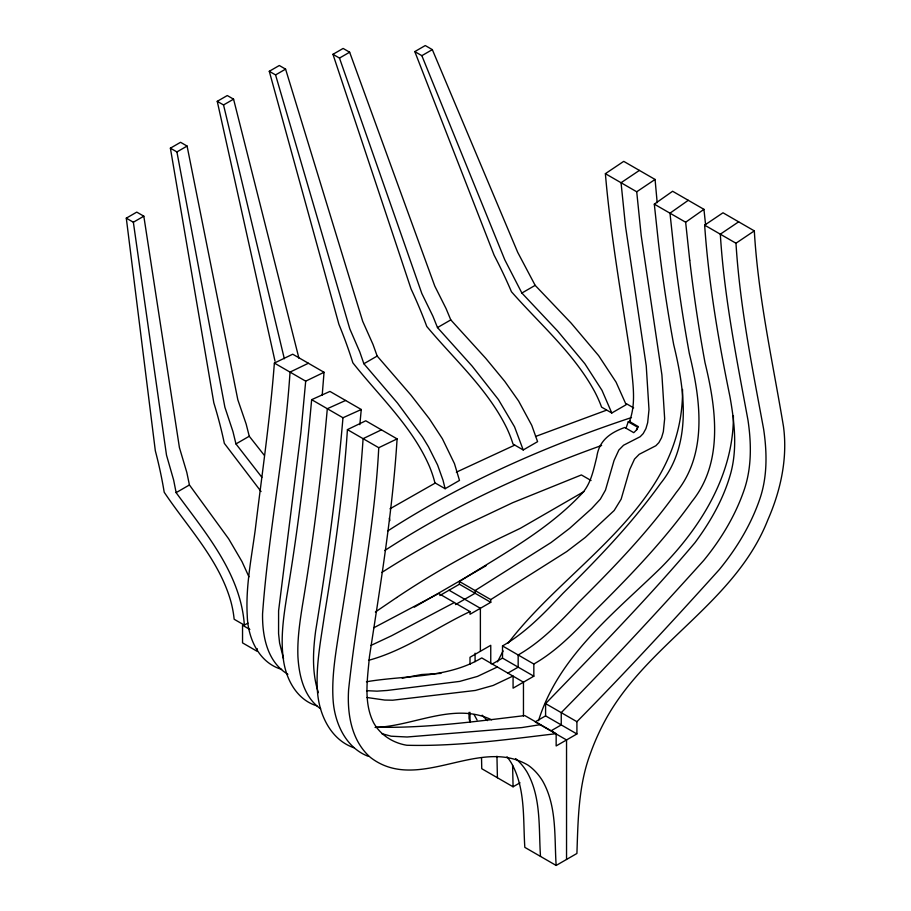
<?xml version="1.0" encoding="UTF-8"?>
<svg xmlns="http://www.w3.org/2000/svg" width="911" height="911" viewBox="0 0 911 911"><rect width="100%" height="100%" fill="white"/><g stroke="black" fill="none" stroke-linecap="round" stroke-linejoin="round"><path stroke-width="1.37" d="M481.532 757.804L481.748 768.702L513.075 786.797L519.999 782.8M733.389 415.655C733.799 474.221 700.958 527.264 660.965 567.678C614.401 613.057 558.625 655.988 538.526 720.669M682.533 389.43C683.705 504.466 569.5 562.429 508.122 643.177M469.085 712.368L469.028 718.301L469.996 722.195L469.996 712.322M507.028 756.802A142.947 82.537 -60 0 1 511.413 763.111C525.784 788.653 522.937 819.137 524.827 847.367L556.154 865.45L576.914 853.47C578.075 819.934 578.371 785.567 590.328 753.727A142.947 82.537 -60 0 1 604.915 720.908C646.389 643.735 735.018 603.241 767.825 519.919C780.647 490.733 787.764 458.392 783.483 426.496C772.642 361.473 758.123 296.872 754.319 230.882L722.992 212.787L704.647 225.142L735.974 243.226C739.857 305.948 752.247 367.589 763.646 429.229C767.13 452.744 767.506 477.318 759.467 499.991C750.596 525.419 736.373 548.752 719.36 569.523C672.853 621.108 625.686 672.25 576.914 721.694L576.914 733.97L556.154 745.95L556.154 733.674C506.755 739.55 456.582 746.564 406.807 745.255C393.153 743.034 380.354 735.006 373.612 722.765C363.341 702.392 367.543 678.581 369.422 656.831C380.468 584.441 392.539 512.062 397.094 438.886L365.766 420.791L347.421 429.616C343.299 491.86 334.565 553.694 324.43 615.198C320.763 640.649 315.582 666.305 317.518 692.144C319.26 714.964 330.898 739.834 353.855 747.737M397.094 438.886L378.748 447.711C374.66 529.063 357.226 608.89 348.606 689.695C347.068 713.723 351.373 740.837 370.458 757.44C418.195 794.187 478.856 735.872 528.152 765.229A142.947 82.537 -60 0 1 542.751 781.194C557.122 806.736 554.264 837.22 556.154 865.45M322.198 395.237L324.043 372.292L292.716 354.208L274.37 363.068C270.134 418.912 261.924 474.346 255.239 529.917C251.402 558.261 245.583 586.73 247.245 615.483C247.769 637.734 258.656 662.73 281.67 669.369M324.043 372.292L305.697 381.162L300.869 432.793L278.595 610.791L278.572 633.566L279.597 643.052L283.526 658.687M359.822 424.663L361.268 409.506L329.941 391.423L311.642 399.667C305.766 465.532 297.726 531.227 286.771 596.443C283.617 616.553 280.577 637.051 283.139 657.412C285.245 677.75 296.029 699.557 316.891 705.854M361.268 409.506L342.969 417.762C336.854 489.23 327.174 560.345 315.616 631.118C312.94 651.536 311.847 672.83 318.372 692.667M636.698 429.935L637.541 427.179L628.237 421.804L626.028 428.193M497.44 661.887L503.123 650.944M576.914 733.97L545.587 715.875L545.587 703.599C596.386 651.023 647.744 598.607 694.934 542.728C710.591 521.661 723.812 498.351 730.827 472.934C737.477 447.916 734.391 421.679 729.939 396.581C718.301 339.962 708.667 282.854 704.647 225.142M689.729 260.227A2154.196 1243.731 -60 0 0 705.034 362.76C716.103 408.151 723.721 462.241 691.939 501.494C663.31 541.533 629.102 576.868 594.245 611.486C575.957 630.913 557.225 650.659 533.835 664.028L533.835 676.19L502.508 658.106L502.508 645.933C525.898 632.564 544.63 612.83 562.918 593.391C597.775 558.785 631.983 523.449 660.612 483.399C692.394 444.158 684.776 390.067 673.696 344.665A2154.196 1243.731 -60 0 1 658.391 242.132L654.314 204.144L672.614 191.264L703.941 209.348L705.569 224.618M688.283 200.306L669.984 213.185L674.06 251.174A2154.196 1243.731 -60 0 0 689.365 353.707C700.445 399.109 708.063 453.2 676.269 492.441C647.641 532.491 613.433 567.826 578.587 602.433C560.288 621.871 541.555 641.606 518.165 654.975L518.165 667.148L507.791 673.138M689.729 260.216L685.641 222.227L703.941 209.348M396.638 597.559L375.366 612.01M605.382 173.682L636.721 191.777L641.185 235.437L661.91 374.911L664.654 418.65L663.333 431.734L661.568 437.69L658.881 442.621L655.852 445.752L639.226 454.293L634.523 459.076L629.729 469.507L621.143 499.16L614.173 510.513L585.306 537.399L566.756 551.554L490.756 599.597L490.756 602.308L459.429 584.224L459.429 581.503C501.471 554.788 546.372 531.102 581.002 494.525C590.886 484.504 593.425 470.11 596.773 457.003C599.017 440.628 609.983 432.827 624.764 427.475L633.726 432.657L634.671 431.825A10.727 6.195 -60 0 0 637.074 428.91L638.372 426.655L629.41 421.474C637.336 400.942 631.539 378.065 630.571 356.827C621.473 295.893 610.598 235.118 605.382 173.682L623.728 161.361L655.066 179.456L657.184 202.697M639.397 170.414L621.051 182.724L625.527 226.395L646.241 365.869L648.996 409.608L647.664 422.693L645.91 428.648L643.212 433.579L640.194 436.699L623.557 445.24L618.854 450.034L614.06 460.465L605.473 490.107L600.36 499.114L591.638 508.589L569.637 528.357L551.087 542.512L475.086 590.556L475.086 593.266L455.489 604.585M636.721 191.777L655.066 179.456M738.65 221.828L720.316 234.184C724.188 296.906 736.578 358.535 747.988 420.187C751.461 443.691 751.837 468.277 743.797 490.949C734.926 516.378 720.715 539.699 703.691 560.481C657.195 612.067 610.017 663.197 561.244 712.641L561.244 724.928L550.87 730.918L535.201 721.876L545.587 715.875M735.974 243.226L754.319 230.882M387.892 530.862C463.426 482.158 546.338 445.798 631.494 417.557M384.727 550.551C452.243 506.562 525.852 472.547 601.624 445.468M389.976 508.816L435.059 483.16M275.008 361.177L217.251 101.326L227.283 95.541L233.569 99.162L298.922 358.171M269.28 71.297L279.313 65.501L285.587 69.134L362.703 321.344L373.009 344.449L377.177 356.053L410.998 395.158L429.32 418.73L442.416 438.795L454.464 463.642L459.497 480.416L445.115 488.717L434.911 482.819A76.376 43.045 58.8 0 0 429.536 466.637C412.296 426.599 379.454 396.479 352.853 362.806A306.016 172.452 58.8 0 0 338.903 324.293L269.28 71.297L275.566 74.918L349.778 328.814L359.834 352.056L363.876 363.74L397.424 402.981L422.567 437.075L428.489 446.834L437.576 464.974L443.042 480.279L445.115 488.717M217.251 101.326L223.537 104.959L233.569 99.162M275.566 74.918L285.587 69.134M261.047 491.519L224.334 443.35A308.237 195.421 65.4 0 0 213.823 402.844L170.391 148.174L180.56 142.298L187.085 146.067L237.828 399.781L246.152 424.036L249.261 436.244L264.213 455.204M332.959 54.318L343.128 48.442L349.642 52.212L434.775 286.077L446.083 308.613L450.786 319.898L485.688 358.262L504.762 381.379L518.598 401.011L531.762 425.346L537.592 441.664L523.221 449.966L513.018 444.067A76.809 40.266 55.8 0 0 506.869 428.284C487.727 389.02 454.407 359.526 426.781 326.468A307.588 161.236 55.8 0 0 411.066 288.969L332.959 54.318L339.484 58.076L421.839 293.536L432.907 316.208L437.485 327.573L472.16 366.142L498.419 399.565L514.533 426.803L523.221 449.966M170.391 148.174L176.916 151.932L187.085 146.067M339.484 58.076L349.642 52.212M247.951 623.067L244.353 625.14L234.15 619.252A77.936 51.699 68.8 0 0 230.916 601.659C219.107 559.753 187.86 527.617 164.208 492.236A311.721 206.774 68.8 0 0 155.326 450.797L126.299 218.162L136.764 212.115L143.824 216.192L179.433 447.665L186.823 472.467L189.431 484.959L228.684 538.856L242.019 561.643L248.965 576.845M414.801 51.597L425.266 45.55L432.326 49.627L517.721 252.358L535.167 285.359L571.095 323.063L598.652 355.677L616.075 382.164L626.153 404.712L611.782 413.002L601.579 407.115A77.651 37.75 53.2 0 0 594.689 391.662C573.805 353.195 540.018 324.236 511.458 291.748A310.674 151.01 53.2 0 0 494.115 255.194L414.801 51.597L421.85 55.673L504.796 259.829L521.866 293.035L557.555 330.944L584.851 363.717L602 390.352L611.782 413.002M126.299 218.162L133.359 222.227L143.824 216.192M421.85 55.673L432.326 49.627M363.876 363.74L377.177 356.053M261.867 477.296L235.96 443.919L249.261 436.244M437.485 327.573L450.786 319.898M244.353 625.14C240.857 573.6 205.18 532.559 176.13 492.646L189.431 484.959M521.866 293.035L535.167 285.359M583.894 491.61L520.329 528.312L500.31 537.911A954.136 550.87 0 0 0 396.638 597.548M414.346 607.136L486.064 565.731M439.819 595.543L459.429 584.224M490.756 602.308L469.996 614.287L469.996 611.577L438.669 593.494L373.669 627.85M492.122 664.096L502.508 658.106M533.835 676.19L513.075 688.169L513.075 676.008L493.181 685.448L475.36 690.447L392.721 700.206L384.738 700.058L366.974 697.507M497.417 666.966L477.512 676.395L459.691 681.405L387.164 690.458L377.052 691.153L366.564 690.675M454.338 602.535L391.616 635.73L370.925 645.455M469.996 611.577C436.198 627.577 404.996 650.465 368.579 660.327M456.331 472.183L514.692 445.149M308.373 363.25L290.028 372.109C284.767 453.097 268.392 532.981 262.562 613.809C262.22 636.003 267.185 662.046 287.876 674.265M381.436 429.833L363.09 438.669C358.968 500.902 350.223 562.736 340.088 624.251C336.432 649.691 331.24 675.347 333.187 701.185C334.941 723.63 346.089 748.022 368.397 756.358M345.599 400.464L327.311 408.709C321.424 474.585 313.395 540.269 302.429 605.496C299.765 622.429 297.248 639.522 297.931 656.729C299.036 675.757 304.001 697.291 320.615 708.781M535.497 436.494L606.384 410.235M628.237 421.804L630.401 421.087M402.206 678.194L421.577 674.539L440.958 673.366M540.496 724.632L521.844 727.582L407.092 736.999L391.138 736.202L381.629 733.594M375.127 727.445C413.776 726.204 453.894 701.743 491.587 719.804M366.438 681.758C404.883 675.199 447.119 678.672 481.748 657.913L523.461 682.18L523.461 716M375.48 727.16C425.255 728.47 475.428 721.455 524.827 715.59L556.154 733.674M654.314 204.144L685.641 222.227M626.335 403.664L633.635 407.877M591.045 480.507L581.389 474.938L512.688 502.701L462.207 526.592A954.66 551.166 0 0 0 381.766 572.518M274.37 363.068L305.697 381.162M311.642 399.667L342.969 417.762M347.421 429.616L378.748 447.711M459.429 581.503L490.756 599.597M449.043 590.214L480.382 608.297L480.382 651.285M502.508 645.933L533.835 664.028M545.587 703.599L576.914 721.694M552.077 731.613L566.54 739.96L566.54 859.46M249.842 629.455L242.542 625.242L242.542 642.881L257.153 651.319L257.153 648.598M482.17 715.181L487.431 720.624M474.062 714.543L477.057 719.986M235.96 443.919L232.977 431.643L224.892 407.251L176.916 151.932M223.537 104.959L284.334 358.74M389.35 518.154L389.862 520.614M176.13 492.646L173.648 480.074L166.497 455.136L133.359 222.227M540.496 856.408C538.595 828.179 541.453 797.694 527.082 772.152A142.947 82.537 -60 0 0 515.615 758.59M513.075 786.797L512.608 765.251M497.417 777.755L496.95 756.21M490.756 663.641L490.756 645.295L469.996 657.275L469.996 664.335M475.086 653.187L475.086 661.659"/></g></svg>
